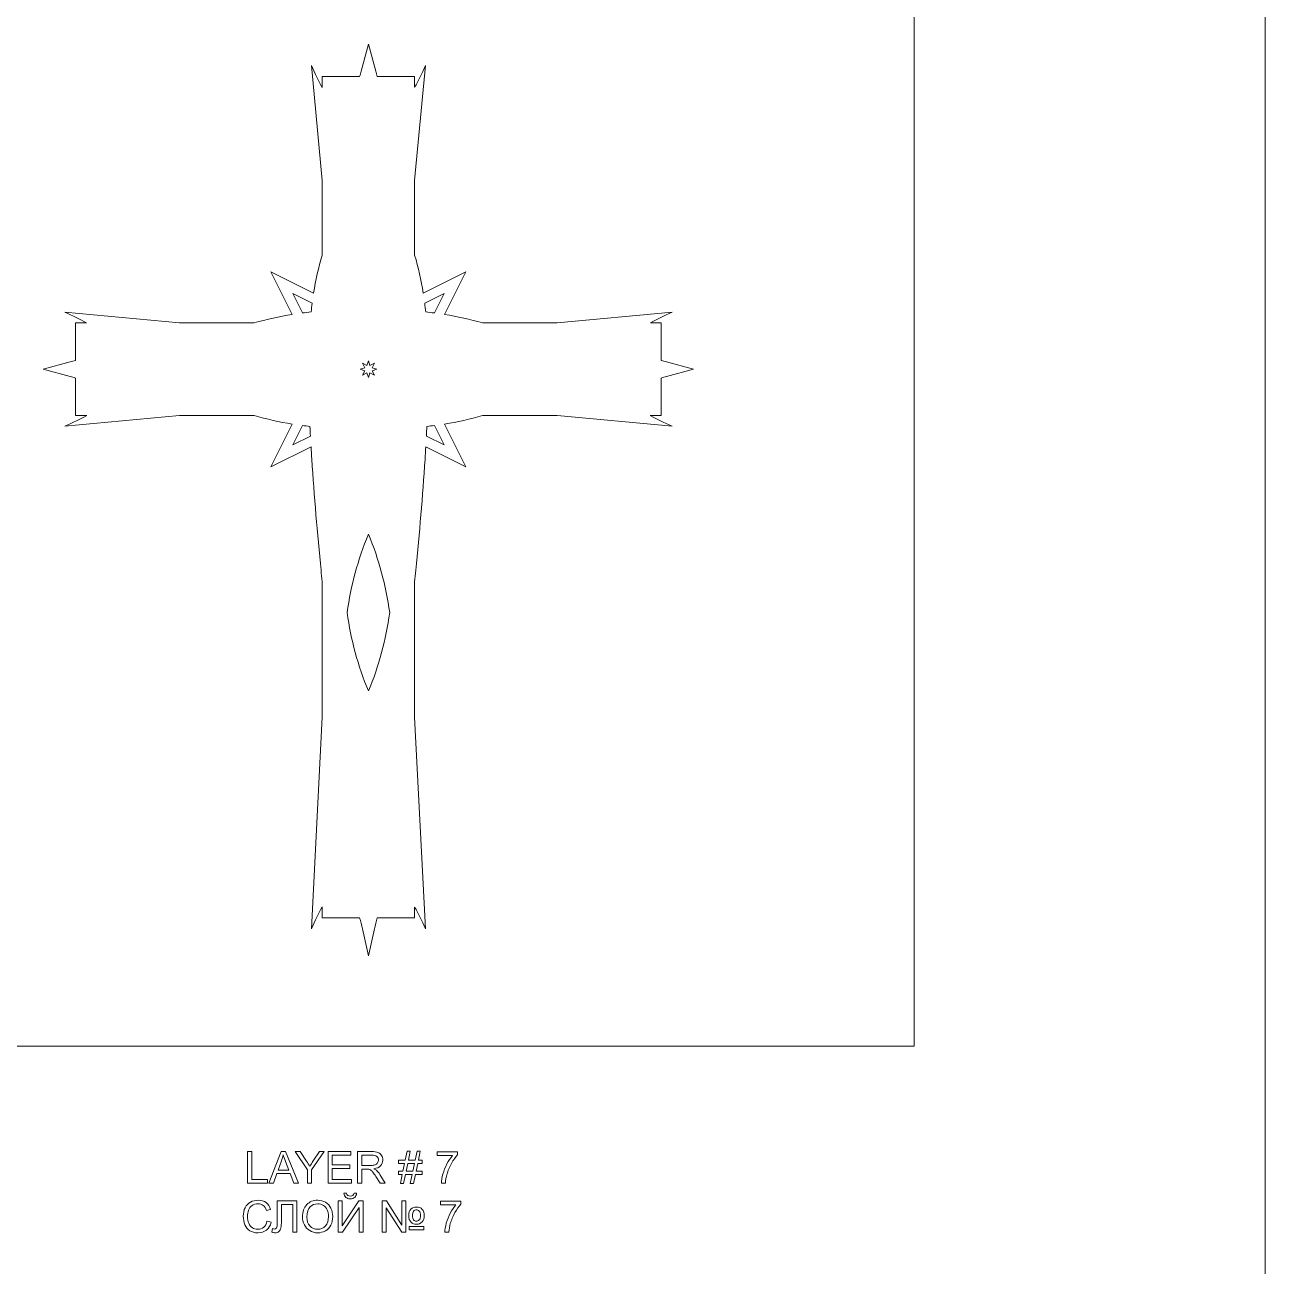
# Model space of a CAD drawing. Header units: millimetres. Extents: x -712 to 738, y -887 to 928.
# Drawn here: x 419.4 to 737.5, y 95.8 to 414.1 of the extents above; entities that cross this region are included whole.
import ezdxf

# ---------------------------------------------------------------- set-up
doc = ezdxf.new("R2010")
doc.units = ezdxf.units.MM
doc.header["$MEASUREMENT"] = 0
doc.layers.add('layer 1', color=7, linetype='Continuous')

msp = doc.modelspace()

# ---------------------------------------------------------------- linework, layer by layer
at = {"layer": 'layer 1', "lineweight": 9}
for points, knots in [([(-681.7377, -887.4186), (-681.7377, -887.4186), (706.7376, -887.4186), (706.7376, -887.4186), (706.7376, -887.4186), (723.657, -887.4186), (737.5, -873.5754), (737.5, -856.6561), (737.5, -856.6561), (737.5, -856.6561), (737.5, 556.8187), (737.5, 556.8187), (737.5, 556.8187), (737.5, 573.7381), (723.657, 587.5812), (706.7376, 587.5812), (706.7376, 587.5812), (706.7376, 587.5812), (-681.7377, 587.5812), (-681.7377, 587.5812), (-681.7377, 587.5812), (-698.657, 587.5812), (-712.5, 573.7381), (-712.5, 556.8187), (-712.5, 556.8187), (-712.5, 556.8187), (-712.5, -856.6561), (-712.5, -856.6561), (-712.5, -856.6561), (-712.5, -873.5754), (-698.657, -887.4186), (-681.7377, -887.4186)], [0, 0, 0, 0, 0.11111111, 0.11111111, 0.11111111, 0.11111111, 0.22222222, 0.22222222, 0.22222222, 0.22222222, 0.33333333, 0.33333333, 0.33333333, 0.33333333, 0.44444444, 0.44444444, 0.44444444, 0.44444444, 0.55555556, 0.55555556, 0.55555556, 0.55555556, 0.66666667, 0.66666667, 0.66666667, 0.66666667, 0.77777778, 0.77777778, 0.77777778, 0.77777778, 1, 1, 1, 1]), ([(367.5, 152.2598), (367.5, 152.2598), (647.5, 152.2598), (647.5, 152.2598), (647.5, 152.2598), (647.5, 152.2598), (647.5, 432.2598), (647.5, 432.2598), (647.5, 432.2598), (647.5, 432.2598), (367.5, 432.2598), (367.5, 432.2598), (367.5, 432.2598), (367.5, 432.2598), (367.5, 152.2598), (367.5, 152.2598)], [0, 0, 0, 0, 0.2, 0.2, 0.2, 0.2, 0.4, 0.4, 0.4, 0.4, 0.6, 0.6, 0.6, 0.6, 1, 1, 1, 1]), ([(432.3878, 337.6196), (432.3878, 337.6196), (432.3878, 328.0326), (432.3878, 328.0326), (432.3878, 328.0326), (431.9452, 327.8819), (431.4967, 327.7477), (431.0436, 327.6273), (431.0436, 327.6273), (431.0436, 327.6273), (431.0436, 327.6272), (431.0436, 327.6272), (431.0436, 327.6272), (431.0436, 327.6272), (424.0884, 325.764), (424.0884, 325.764), (424.0884, 325.764), (424.0884, 325.764), (431.0436, 323.9008), (431.0436, 323.9008), (431.0436, 323.9008), (431.0436, 323.9008), (431.0436, 323.9007), (431.0436, 323.9007), (431.0436, 323.9007), (431.4967, 323.7803), (431.9452, 323.6461), (432.3878, 323.4954), (432.3878, 323.4954), (432.3878, 323.4954), (432.3878, 313.9084), (432.3878, 313.9084), (432.3878, 313.9084), (432.3878, 313.9084), (435.2807, 313.9084), (435.2807, 313.9084), (435.2807, 313.9084), (433.5957, 312.9863), (431.7097, 312.0642), (429.6202, 311.1421), (429.6202, 311.1421), (429.6202, 311.1421), (459.0878, 313.9084), (459.0878, 313.9084), (459.0878, 313.9084), (459.0878, 313.9084), (478.2289, 313.9084), (478.2289, 313.9084), (478.2289, 313.9084), (481.3974, 312.9591), (484.6662, 312.247), (487.9713, 311.7201), (487.9713, 311.7201), (487.9713, 311.7201), (482.4913, 300.7645), (482.4913, 300.7645), (482.4913, 300.7645), (482.4913, 300.7645), (492.7921, 305.9131), (492.7921, 305.9131), (492.7921, 305.9131), (492.8563, 304.8457), (492.923, 303.7796), (492.9912, 302.7154), (492.9912, 302.7154), (493.6008, 293.2067), (494.4056, 283.7019), (495.3476, 274.2207), (495.3476, 274.2207), (495.4436, 273.2539), (495.5412, 272.2873), (495.6403, 271.3208), (495.6403, 271.3208), (495.6403, 271.3208), (495.6403, 236.5917), (495.6403, 236.5917), (495.6403, 236.5917), (495.6403, 236.5917), (492.8729, 182.3113), (492.8729, 182.3113), (492.8729, 182.3113), (493.7954, 184.4), (494.7179, 186.2855), (495.6403, 187.9698), (495.6403, 187.9698), (495.6403, 187.9698), (495.6403, 185.0775), (495.6403, 185.0775), (495.6403, 185.0775), (495.6403, 185.0775), (505.2338, 185.0775), (505.2338, 185.0775), (505.2338, 185.0775), (505.5392, 184.1809), (505.7766, 183.2607), (505.9694, 182.3267), (505.9694, 182.3267), (505.9694, 182.3267), (507.5, 175.3739), (507.5, 175.3739), (507.5, 175.3739), (507.5, 175.3739), (509.0366, 182.3267), (509.0366, 182.3267), (509.0366, 182.3267), (509.2294, 183.2607), (509.4668, 184.1809), (509.7722, 185.0775), (509.7722, 185.0775), (509.7722, 185.0775), (519.36, 185.0775), (519.36, 185.0775), (519.36, 185.0775), (519.36, 185.0775), (519.36, 187.8527), (519.36, 187.8527), (519.36, 187.8527), (520.2824, 186.1942), (521.2047, 184.3468), (522.1272, 182.3113), (522.1272, 182.3113), (522.1272, 182.3113), (519.36, 236.5871), (519.36, 236.5871), (519.36, 236.5871), (519.36, 236.5871), (519.36, 271.2623), (519.36, 271.2623), (519.36, 271.2623), (519.4611, 272.2482), (519.5607, 273.2343), (519.6587, 274.2205), (519.6587, 274.2205), (520.6006, 283.7019), (521.4053, 293.2068), (522.0148, 302.7157), (522.0148, 302.7157), (522.0829, 303.7788), (522.1496, 304.8438), (522.2136, 305.9102), (522.2136, 305.9102), (522.2136, 305.9102), (532.5087, 300.7645), (532.5087, 300.7645), (532.5087, 300.7645), (532.5087, 300.7645), (527.0289, 311.7201), (527.0289, 311.7201), (527.0289, 311.7201), (530.3339, 312.2471), (533.6026, 312.9591), (536.771, 313.9084), (536.771, 313.9084), (536.771, 313.9084), (555.9122, 313.9084), (555.9122, 313.9084), (555.9122, 313.9084), (555.9122, 313.9084), (585.3798, 311.1421), (585.3798, 311.1421), (585.3798, 311.1421), (583.2903, 312.0642), (581.4043, 312.9863), (579.7193, 313.9084), (579.7193, 313.9084), (579.7193, 313.9084), (582.6126, 313.9084), (582.6126, 313.9084), (582.6126, 313.9084), (582.6126, 313.9084), (582.6126, 323.4955), (582.6126, 323.4955), (582.6126, 323.4955), (583.0551, 323.6462), (583.5035, 323.7804), (583.9564, 323.9007), (583.9564, 323.9007), (583.9564, 323.9007), (583.9564, 323.9008), (583.9564, 323.9008), (583.9564, 323.9008), (583.9564, 323.9008), (590.9116, 325.764), (590.9116, 325.764), (590.9116, 325.764), (590.9116, 325.764), (583.9564, 327.6272), (583.9564, 327.6272), (583.9564, 327.6272), (583.9564, 327.6272), (583.9564, 327.6273), (583.9564, 327.6273), (583.9564, 327.6273), (583.5035, 327.7476), (583.0551, 327.8818), (582.6126, 328.0325), (582.6126, 328.0325), (582.6126, 328.0325), (582.6126, 337.6196), (582.6126, 337.6196), (582.6126, 337.6196), (582.6126, 337.6196), (579.8362, 337.6196), (579.8362, 337.6196), (579.8362, 337.6196), (581.4954, 338.5416), (583.3434, 339.4637), (585.3798, 340.3858), (585.3798, 340.3858), (585.3798, 340.3858), (555.9117, 337.6196), (555.9117, 337.6196), (555.9117, 337.6196), (555.9117, 337.6196), (536.7718, 337.6196), (536.7718, 337.6196), (536.7718, 337.6196), (533.6032, 338.5689), (530.3342, 339.281), (527.029, 339.8079), (527.029, 339.8079), (527.029, 339.8079), (532.5087, 350.7635), (532.5087, 350.7635), (532.5087, 350.7635), (532.5087, 350.7635), (521.5519, 345.2872), (521.5519, 345.2872), (521.5519, 345.2872), (521.0243, 348.594), (520.311, 351.8646), (519.36, 355.0344), (519.36, 355.0344), (519.36, 355.0344), (519.36, 374.1598), (519.36, 374.1598), (519.36, 374.1598), (519.36, 374.1598), (522.1272, 403.6158), (522.1272, 403.6158), (522.1272, 403.6158), (521.2047, 401.5802), (520.2824, 399.7331), (519.36, 398.0746), (519.36, 398.0746), (519.36, 398.0746), (519.36, 400.8494), (519.36, 400.8494), (519.36, 400.8494), (519.36, 400.8494), (509.7723, 400.8494), (509.7723, 400.8494), (509.7723, 400.8494), (509.6215, 401.2918), (509.4874, 401.7401), (509.3669, 402.1929), (509.3669, 402.1929), (509.3669, 402.1929), (509.3638, 402.1929), (509.3638, 402.1929), (509.3638, 402.1929), (509.3638, 402.1929), (507.5, 409.1456), (507.5, 409.1456), (507.5, 409.1456), (507.5, 409.1456), (505.6362, 402.1929), (505.6362, 402.1929), (505.6362, 402.1929), (505.6362, 402.1929), (505.6391, 402.1929), (505.6391, 402.1929), (505.6391, 402.1929), (505.5186, 401.7401), (505.3845, 401.2918), (505.2337, 400.8494), (505.2337, 400.8494), (505.2337, 400.8494), (495.6403, 400.8494), (495.6403, 400.8494), (495.6403, 400.8494), (495.6403, 400.8494), (495.6403, 397.9571), (495.6403, 397.9571), (495.6403, 397.9571), (494.7179, 399.6415), (493.7954, 401.527), (492.8729, 403.6158), (492.8729, 403.6158), (492.8729, 403.6158), (495.6403, 374.158), (495.6403, 374.158), (495.6403, 374.158), (495.6403, 374.158), (495.6403, 355.0154), (495.6403, 355.0154), (495.6403, 355.0154), (494.6919, 351.8505), (493.9803, 348.5855), (493.4537, 345.2843), (493.4537, 345.2843), (493.4537, 345.2843), (482.4913, 350.7635), (482.4913, 350.7635), (482.4913, 350.7635), (482.4913, 350.7635), (487.9712, 339.808), (487.9712, 339.808), (487.9712, 339.808), (484.666, 339.2811), (481.3971, 338.5689), (478.2285, 337.6196), (478.2285, 337.6196), (478.2285, 337.6196), (459.0876, 337.6196), (459.0876, 337.6196), (459.0876, 337.6196), (459.0876, 337.6196), (429.6202, 340.3858), (429.6202, 340.3858), (429.6202, 340.3858), (431.6566, 339.4637), (433.5046, 338.5416), (435.1638, 337.6196), (435.1638, 337.6196), (435.1638, 337.6196), (432.3878, 337.6196), (432.3878, 337.6196)], [0, 0, 0, 0, 0.01204819, 0.01204819, 0.01204819, 0.01204819, 0.02409639, 0.02409639, 0.02409639, 0.02409639, 0.03614458, 0.03614458, 0.03614458, 0.03614458, 0.04819277, 0.04819277, 0.04819277, 0.04819277, 0.06024096, 0.06024096, 0.06024096, 0.06024096, 0.07228916, 0.07228916, 0.07228916, 0.07228916, 0.08433735, 0.08433735, 0.08433735, 0.08433735, 0.09638554, 0.09638554, 0.09638554, 0.09638554, 0.10843373, 0.10843373, 0.10843373, 0.10843373, 0.12048193, 0.12048193, 0.12048193, 0.12048193, 0.13253012, 0.13253012, 0.13253012, 0.13253012, 0.14457831, 0.14457831, 0.14457831, 0.14457831, 0.15662651, 0.15662651, 0.15662651, 0.15662651, 0.1686747, 0.1686747, 0.1686747, 0.1686747, 0.18072289, 0.18072289, 0.18072289, 0.18072289, 0.19277108, 0.19277108, 0.19277108, 0.19277108, 0.20481928, 0.20481928, 0.20481928, 0.20481928, 0.21686747, 0.21686747, 0.21686747, 0.21686747, 0.22891566, 0.22891566, 0.22891566, 0.22891566, 0.24096386, 0.24096386, 0.24096386, 0.24096386, 0.25301205, 0.25301205, 0.25301205, 0.25301205, 0.26506024, 0.26506024, 0.26506024, 0.26506024, 0.27710843, 0.27710843, 0.27710843, 0.27710843, 0.28915663, 0.28915663, 0.28915663, 0.28915663, 0.30120482, 0.30120482, 0.30120482, 0.30120482, 0.31325301, 0.31325301, 0.31325301, 0.31325301, 0.3253012, 0.3253012, 0.3253012, 0.3253012, 0.3373494, 0.3373494, 0.3373494, 0.3373494, 0.34939759, 0.34939759, 0.34939759, 0.34939759, 0.36144578, 0.36144578, 0.36144578, 0.36144578, 0.37349398, 0.37349398, 0.37349398, 0.37349398, 0.38554217, 0.38554217, 0.38554217, 0.38554217, 0.39759036, 0.39759036, 0.39759036, 0.39759036, 0.40963855, 0.40963855, 0.40963855, 0.40963855, 0.42168675, 0.42168675, 0.42168675, 0.42168675, 0.43373494, 0.43373494, 0.43373494, 0.43373494, 0.44578313, 0.44578313, 0.44578313, 0.44578313, 0.45783133, 0.45783133, 0.45783133, 0.45783133, 0.46987952, 0.46987952, 0.46987952, 0.46987952, 0.48192771, 0.48192771, 0.48192771, 0.48192771, 0.4939759, 0.4939759, 0.4939759, 0.4939759, 0.5060241, 0.5060241, 0.5060241, 0.5060241, 0.51807229, 0.51807229, 0.51807229, 0.51807229, 0.53012048, 0.53012048, 0.53012048, 0.53012048, 0.54216867, 0.54216867, 0.54216867, 0.54216867, 0.55421687, 0.55421687, 0.55421687, 0.55421687, 0.56626506, 0.56626506, 0.56626506, 0.56626506, 0.57831325, 0.57831325, 0.57831325, 0.57831325, 0.59036145, 0.59036145, 0.59036145, 0.59036145, 0.60240964, 0.60240964, 0.60240964, 0.60240964, 0.61445783, 0.61445783, 0.61445783, 0.61445783, 0.62650602, 0.62650602, 0.62650602, 0.62650602, 0.63855422, 0.63855422, 0.63855422, 0.63855422, 0.65060241, 0.65060241, 0.65060241, 0.65060241, 0.6626506, 0.6626506, 0.6626506, 0.6626506, 0.6746988, 0.6746988, 0.6746988, 0.6746988, 0.68674699, 0.68674699, 0.68674699, 0.68674699, 0.69879518, 0.69879518, 0.69879518, 0.69879518, 0.71084337, 0.71084337, 0.71084337, 0.71084337, 0.72289157, 0.72289157, 0.72289157, 0.72289157, 0.73493976, 0.73493976, 0.73493976, 0.73493976, 0.74698795, 0.74698795, 0.74698795, 0.74698795, 0.75903614, 0.75903614, 0.75903614, 0.75903614, 0.77108434, 0.77108434, 0.77108434, 0.77108434, 0.78313253, 0.78313253, 0.78313253, 0.78313253, 0.79518072, 0.79518072, 0.79518072, 0.79518072, 0.80722892, 0.80722892, 0.80722892, 0.80722892, 0.81927711, 0.81927711, 0.81927711, 0.81927711, 0.8313253, 0.8313253, 0.8313253, 0.8313253, 0.84337349, 0.84337349, 0.84337349, 0.84337349, 0.85542169, 0.85542169, 0.85542169, 0.85542169, 0.86746988, 0.86746988, 0.86746988, 0.86746988, 0.87951807, 0.87951807, 0.87951807, 0.87951807, 0.89156627, 0.89156627, 0.89156627, 0.89156627, 0.90361446, 0.90361446, 0.90361446, 0.90361446, 0.91566265, 0.91566265, 0.91566265, 0.91566265, 0.92771084, 0.92771084, 0.92771084, 0.92771084, 0.93975904, 0.93975904, 0.93975904, 0.93975904, 0.95180723, 0.95180723, 0.95180723, 0.95180723, 0.96385542, 0.96385542, 0.96385542, 0.96385542, 0.97590361, 0.97590361, 0.97590361, 0.97590361, 1, 1, 1, 1]), ([(493.0764, 342.6778), (493.0764, 342.6778), (488.0836, 345.1734), (488.0836, 345.1734), (488.0836, 345.1734), (488.0836, 345.1734), (490.5786, 340.1852), (490.5786, 340.1852), (490.5786, 340.1852), (491.3219, 340.2823), (492.0662, 340.371), (492.8107, 340.4514), (492.8107, 340.4514), (492.891, 341.194), (492.9796, 341.9363), (493.0764, 342.6778)], [0, 0, 0, 0, 0.2, 0.2, 0.2, 0.2, 0.4, 0.4, 0.4, 0.4, 0.6, 0.6, 0.6, 0.6, 1, 1, 1, 1]), ([(524.4216, 340.1852), (524.4216, 340.1852), (526.9166, 345.1735), (526.9166, 345.1735), (526.9166, 345.1735), (526.9166, 345.1735), (521.9292, 342.6807), (521.9292, 342.6807), (521.9292, 342.6807), (522.0262, 341.9381), (522.115, 341.1945), (522.1954, 340.4507), (522.1954, 340.4507), (522.9379, 340.3704), (523.6802, 340.282), (524.4216, 340.1852)], [0, 0, 0, 0, 0.2, 0.2, 0.2, 0.2, 0.4, 0.4, 0.4, 0.4, 0.6, 0.6, 0.6, 0.6, 1, 1, 1, 1]), ([(505.3483, 325.764), (505.3483, 325.764), (506.5406, 325.3668), (506.5406, 325.3668), (506.5406, 325.3668), (506.5406, 325.3668), (505.9785, 324.243), (505.9785, 324.243), (505.9785, 324.243), (505.9785, 324.243), (507.1026, 324.8049), (507.1026, 324.8049), (507.1026, 324.8049), (507.1026, 324.8049), (507.4999, 323.6132), (507.4999, 323.6132), (507.4999, 323.6132), (507.4999, 323.6132), (507.8972, 324.805), (507.8972, 324.805), (507.8972, 324.805), (507.8972, 324.805), (509.0214, 324.2431), (509.0214, 324.2431), (509.0214, 324.2431), (509.0214, 324.2431), (508.4594, 325.3667), (508.4594, 325.3667), (508.4594, 325.3667), (508.4594, 325.3667), (509.6517, 325.764), (509.6517, 325.764), (509.6517, 325.764), (509.6517, 325.764), (508.4595, 326.1612), (508.4595, 326.1612), (508.4595, 326.1612), (508.4595, 326.1612), (509.0218, 327.2853), (509.0218, 327.2853), (509.0218, 327.2853), (509.0218, 327.2853), (507.8972, 326.7232), (507.8972, 326.7232), (507.8972, 326.7232), (507.8972, 326.7232), (507.4998, 327.9153), (507.4998, 327.9153), (507.4998, 327.9153), (507.4998, 327.9153), (507.1023, 326.7231), (507.1023, 326.7231), (507.1023, 326.7231), (507.1023, 326.7231), (505.9787, 327.2847), (505.9787, 327.2847), (505.9787, 327.2847), (505.9787, 327.2847), (506.5406, 326.1613), (506.5406, 326.1613), (506.5406, 326.1613), (506.5406, 326.1613), (505.3483, 325.764), (505.3483, 325.764)], [0, 0, 0, 0, 0.05882353, 0.05882353, 0.05882353, 0.05882353, 0.11764706, 0.11764706, 0.11764706, 0.11764706, 0.17647059, 0.17647059, 0.17647059, 0.17647059, 0.23529412, 0.23529412, 0.23529412, 0.23529412, 0.29411765, 0.29411765, 0.29411765, 0.29411765, 0.35294118, 0.35294118, 0.35294118, 0.35294118, 0.41176471, 0.41176471, 0.41176471, 0.41176471, 0.47058824, 0.47058824, 0.47058824, 0.47058824, 0.52941176, 0.52941176, 0.52941176, 0.52941176, 0.58823529, 0.58823529, 0.58823529, 0.58823529, 0.64705882, 0.64705882, 0.64705882, 0.64705882, 0.70588235, 0.70588235, 0.70588235, 0.70588235, 0.76470588, 0.76470588, 0.76470588, 0.76470588, 0.82352941, 0.82352941, 0.82352941, 0.82352941, 0.88235294, 0.88235294, 0.88235294, 0.88235294, 1, 1, 1, 1]), ([(490.5785, 311.3425), (490.5785, 311.3425), (488.0836, 306.3547), (488.0836, 306.3547), (488.0836, 306.3547), (488.0836, 306.3547), (492.6349, 308.6294), (492.6349, 308.6294), (492.6349, 308.6294), (492.589, 309.4557), (492.5451, 310.2828), (492.5035, 311.1101), (492.5035, 311.1101), (491.8614, 311.1814), (491.2197, 311.2587), (490.5785, 311.3425)], [0, 0, 0, 0, 0.2, 0.2, 0.2, 0.2, 0.4, 0.4, 0.4, 0.4, 0.6, 0.6, 0.6, 0.6, 1, 1, 1, 1]), ([(522.3708, 308.6266), (522.3708, 308.6266), (526.9165, 306.3546), (526.9165, 306.3546), (526.9165, 306.3546), (526.9165, 306.3546), (524.4216, 311.3426), (524.4216, 311.3426), (524.4216, 311.3426), (523.7824, 311.2591), (523.1426, 311.1819), (522.5025, 311.1108), (522.5025, 311.1108), (522.4608, 310.2823), (522.4168, 309.4542), (522.3708, 308.6266)], [0, 0, 0, 0, 0.2, 0.2, 0.2, 0.2, 0.4, 0.4, 0.4, 0.4, 0.6, 0.6, 0.6, 0.6, 1, 1, 1, 1]), ([(507.4999, 283.4402), (504.771, 277.031), (503.0213, 270.2559), (502.028, 263.3647), (502.028, 263.3647), (503.0213, 256.4735), (504.771, 249.6984), (507.4999, 243.2892), (507.4999, 243.2892), (510.2288, 249.6984), (511.9785, 256.4735), (512.9718, 263.3647), (512.9718, 263.3647), (511.9785, 270.2559), (510.2288, 277.031), (507.4999, 283.4402)], [0, 0, 0, 0, 0.2, 0.2, 0.2, 0.2, 0.4, 0.4, 0.4, 0.4, 0.6, 0.6, 0.6, 0.6, 1, 1, 1, 1])]:
    msp.add_open_spline(points, degree=3, knots=knots, dxfattribs=at)
at = {"layer": 'layer 1', "color": 250, "lineweight": 9}
for points, knots in [([(476.5274, 117.1163), (476.5274, 117.1163), (476.5274, 125.1992), (476.5274, 125.1992), (476.5274, 125.1992), (476.5274, 125.1992), (477.6028, 125.1992), (477.6028, 125.1992), (477.6028, 125.1992), (477.6028, 125.1992), (477.6028, 118.0646), (477.6028, 118.0646), (477.6028, 118.0646), (477.6028, 118.0646), (481.5874, 118.0646), (481.5874, 118.0646), (481.5874, 118.0646), (481.5874, 118.0646), (481.5874, 117.1163), (481.5874, 117.1163), (481.5874, 117.1163), (481.5874, 117.1163), (476.5274, 117.1163), (476.5274, 117.1163)], [0, 0, 0, 0, 0.14285714, 0.14285714, 0.14285714, 0.14285714, 0.28571429, 0.28571429, 0.28571429, 0.28571429, 0.42857143, 0.42857143, 0.42857143, 0.42857143, 0.57142857, 0.57142857, 0.57142857, 0.57142857, 0.71428571, 0.71428571, 0.71428571, 0.71428571, 1, 1, 1, 1]), ([(481.9799, 117.1163), (481.9799, 117.1163), (485.0891, 125.1992), (485.0891, 125.1992), (485.0891, 125.1992), (485.0891, 125.1992), (486.2683, 125.1992), (486.2683, 125.1992), (486.2683, 125.1992), (486.2683, 125.1992), (489.568, 117.1163), (489.568, 117.1163), (489.568, 117.1163), (489.568, 117.1163), (488.3474, 117.1163), (488.3474, 117.1163), (488.3474, 117.1163), (488.3474, 117.1163), (487.4097, 119.566), (487.4097, 119.566), (487.4097, 119.566), (487.4097, 119.566), (483.9967, 119.566), (483.9967, 119.566), (483.9967, 119.566), (483.9967, 119.566), (483.1175, 117.1163), (483.1175, 117.1163), (483.1175, 117.1163), (483.1175, 117.1163), (481.9799, 117.1163), (481.9799, 117.1163)], [0, 0, 0, 0, 0.11111111, 0.11111111, 0.11111111, 0.11111111, 0.22222222, 0.22222222, 0.22222222, 0.22222222, 0.33333333, 0.33333333, 0.33333333, 0.33333333, 0.44444444, 0.44444444, 0.44444444, 0.44444444, 0.55555556, 0.55555556, 0.55555556, 0.55555556, 0.66666667, 0.66666667, 0.66666667, 0.66666667, 0.77777778, 0.77777778, 0.77777778, 0.77777778, 1, 1, 1, 1]), ([(484.3118, 120.4352), (484.3118, 120.4352), (487.0739, 120.4352), (487.0739, 120.4352), (487.0739, 120.4352), (487.0739, 120.4352), (486.2286, 122.6761), (486.2286, 122.6761), (486.2286, 122.6761), (485.9739, 123.3572), (485.7815, 123.9197), (485.6476, 124.3638), (485.6476, 124.3638), (485.5362, 123.837), (485.3871, 123.3196), (485.2004, 122.8078), (485.2004, 122.8078), (485.2004, 122.8078), (484.3118, 120.4352), (484.3118, 120.4352)], [0, 0, 0, 0, 0.16666667, 0.16666667, 0.16666667, 0.16666667, 0.33333333, 0.33333333, 0.33333333, 0.33333333, 0.5, 0.5, 0.5, 0.5, 0.66666667, 0.66666667, 0.66666667, 0.66666667, 1, 1, 1, 1]), ([(491.864, 117.1163), (491.864, 117.1163), (491.864, 120.5406), (491.864, 120.5406), (491.864, 120.5406), (491.864, 120.5406), (488.7397, 125.1992), (488.7397, 125.1992), (488.7397, 125.1992), (488.7397, 125.1992), (490.0302, 125.1992), (490.0302, 125.1992), (490.0302, 125.1992), (490.0302, 125.1992), (491.632, 122.7532), (491.632, 122.7532), (491.632, 122.7532), (491.9301, 122.2998), (492.2075, 121.8463), (492.4602, 121.3929), (492.4602, 121.3929), (492.7073, 121.8162), (493.0073, 122.2904), (493.3564, 122.8172), (493.3564, 122.8172), (493.3564, 122.8172), (494.9261, 125.1992), (494.9261, 125.1992), (494.9261, 125.1992), (494.9261, 125.1992), (496.1769, 125.1992), (496.1769, 125.1992), (496.1769, 125.1992), (496.1769, 125.1992), (492.9395, 120.5406), (492.9395, 120.5406), (492.9395, 120.5406), (492.9395, 120.5406), (492.9395, 117.1163), (492.9395, 117.1163), (492.9395, 117.1163), (492.9395, 117.1163), (491.864, 117.1163), (491.864, 117.1163)], [0, 0, 0, 0, 0.08333333, 0.08333333, 0.08333333, 0.08333333, 0.16666667, 0.16666667, 0.16666667, 0.16666667, 0.25, 0.25, 0.25, 0.25, 0.33333333, 0.33333333, 0.33333333, 0.33333333, 0.41666667, 0.41666667, 0.41666667, 0.41666667, 0.5, 0.5, 0.5, 0.5, 0.58333333, 0.58333333, 0.58333333, 0.58333333, 0.66666667, 0.66666667, 0.66666667, 0.66666667, 0.75, 0.75, 0.75, 0.75, 0.83333333, 0.83333333, 0.83333333, 0.83333333, 1, 1, 1, 1]), ([(497.1523, 117.1163), (497.1523, 117.1163), (497.1523, 125.1992), (497.1523, 125.1992), (497.1523, 125.1992), (497.1523, 125.1992), (503.0048, 125.1992), (503.0048, 125.1992), (503.0048, 125.1992), (503.0048, 125.1992), (503.0048, 124.2509), (503.0048, 124.2509), (503.0048, 124.2509), (503.0048, 124.2509), (498.2278, 124.2509), (498.2278, 124.2509), (498.2278, 124.2509), (498.2278, 124.2509), (498.2278, 121.7673), (498.2278, 121.7673), (498.2278, 121.7673), (498.2278, 121.7673), (502.6991, 121.7673), (502.6991, 121.7673), (502.6991, 121.7673), (502.6991, 121.7673), (502.6991, 120.8191), (502.6991, 120.8191), (502.6991, 120.8191), (502.6991, 120.8191), (498.2278, 120.8191), (498.2278, 120.8191), (498.2278, 120.8191), (498.2278, 120.8191), (498.2278, 118.0646), (498.2278, 118.0646), (498.2278, 118.0646), (498.2278, 118.0646), (503.1972, 118.0646), (503.1972, 118.0646), (503.1972, 118.0646), (503.1972, 118.0646), (503.1972, 117.1163), (503.1972, 117.1163), (503.1972, 117.1163), (503.1972, 117.1163), (497.1523, 117.1163), (497.1523, 117.1163)], [0, 0, 0, 0, 0.07692308, 0.07692308, 0.07692308, 0.07692308, 0.15384615, 0.15384615, 0.15384615, 0.15384615, 0.23076923, 0.23076923, 0.23076923, 0.23076923, 0.30769231, 0.30769231, 0.30769231, 0.30769231, 0.38461538, 0.38461538, 0.38461538, 0.38461538, 0.46153846, 0.46153846, 0.46153846, 0.46153846, 0.53846154, 0.53846154, 0.53846154, 0.53846154, 0.61538462, 0.61538462, 0.61538462, 0.61538462, 0.69230769, 0.69230769, 0.69230769, 0.69230769, 0.76923077, 0.76923077, 0.76923077, 0.76923077, 0.84615385, 0.84615385, 0.84615385, 0.84615385, 1, 1, 1, 1]), ([(504.7027, 117.1163), (504.7027, 117.1163), (504.7027, 125.1992), (504.7027, 125.1992), (504.7027, 125.1992), (504.7027, 125.1992), (508.295, 125.1992), (508.295, 125.1992), (508.295, 125.1992), (509.0176, 125.1992), (509.5666, 125.1258), (509.942, 124.9809), (509.942, 124.9809), (510.3174, 124.836), (510.6175, 124.5801), (510.842, 124.2133), (510.842, 124.2133), (511.0665, 123.8464), (511.1778, 123.44), (511.1778, 122.9959), (511.1778, 122.9959), (511.1778, 122.4221), (510.991, 121.9385), (510.6194, 121.5453), (510.6194, 121.5453), (510.2477, 121.1521), (509.6741, 120.9037), (508.8969, 120.7965), (508.8969, 120.7965), (509.1817, 120.661), (509.3968, 120.5255), (509.5439, 120.3938), (509.5439, 120.3938), (509.8571, 120.1079), (510.1533, 119.7485), (510.4307, 119.3176), (510.4307, 119.3176), (510.4307, 119.3176), (511.8324, 117.1163), (511.8324, 117.1163), (511.8324, 117.1163), (511.8324, 117.1163), (510.4929, 117.1163), (510.4929, 117.1163), (510.4929, 117.1163), (510.4929, 117.1163), (509.4213, 118.7983), (509.4213, 118.7983), (509.4213, 118.7983), (509.11, 119.2857), (508.8515, 119.6563), (508.6497, 119.9141), (508.6497, 119.9141), (508.4459, 120.1718), (508.2648, 120.3506), (508.1044, 120.4541), (508.1044, 120.4541), (507.9459, 120.5557), (507.7818, 120.6271), (507.6157, 120.6685), (507.6157, 120.6685), (507.495, 120.693), (507.297, 120.7062), (507.0196, 120.7062), (507.0196, 120.7062), (507.0196, 120.7062), (505.7782, 120.7062), (505.7782, 120.7062), (505.7782, 120.7062), (505.7782, 120.7062), (505.7782, 117.1163), (505.7782, 117.1163), (505.7782, 117.1163), (505.7782, 117.1163), (504.7027, 117.1163), (504.7027, 117.1163)], [0, 0, 0, 0, 0.05, 0.05, 0.05, 0.05, 0.1, 0.1, 0.1, 0.1, 0.15, 0.15, 0.15, 0.15, 0.2, 0.2, 0.2, 0.2, 0.25, 0.25, 0.25, 0.25, 0.3, 0.3, 0.3, 0.3, 0.35, 0.35, 0.35, 0.35, 0.4, 0.4, 0.4, 0.4, 0.45, 0.45, 0.45, 0.45, 0.5, 0.5, 0.5, 0.5, 0.55, 0.55, 0.55, 0.55, 0.6, 0.6, 0.6, 0.6, 0.65, 0.65, 0.65, 0.65, 0.7, 0.7, 0.7, 0.7, 0.75, 0.75, 0.75, 0.75, 0.8, 0.8, 0.8, 0.8, 0.85, 0.85, 0.85, 0.85, 0.9, 0.9, 0.9, 0.9, 1, 1, 1, 1]), ([(505.7782, 121.6319), (505.7782, 121.6319), (508.0799, 121.6319), (508.0799, 121.6319), (508.0799, 121.6319), (508.5705, 121.6319), (508.9515, 121.6827), (509.227, 121.7843), (509.227, 121.7843), (509.5024, 121.884), (509.7119, 122.0458), (509.8534, 122.2697), (509.8534, 122.2697), (509.9968, 122.4917), (510.0685, 122.7325), (510.0685, 122.9941), (510.0685, 122.9941), (510.0685, 123.376), (509.9307, 123.6921), (509.6533, 123.9386), (509.6533, 123.9386), (509.3761, 124.185), (508.9384, 124.3073), (508.3402, 124.3073), (508.3402, 124.3073), (508.3402, 124.3073), (505.7782, 124.3073), (505.7782, 124.3073), (505.7782, 124.3073), (505.7782, 124.3073), (505.7782, 121.6319), (505.7782, 121.6319)], [0, 0, 0, 0, 0.11111111, 0.11111111, 0.11111111, 0.11111111, 0.22222222, 0.22222222, 0.22222222, 0.22222222, 0.33333333, 0.33333333, 0.33333333, 0.33333333, 0.44444444, 0.44444444, 0.44444444, 0.44444444, 0.55555556, 0.55555556, 0.55555556, 0.55555556, 0.66666667, 0.66666667, 0.66666667, 0.66666667, 0.77777778, 0.77777778, 0.77777778, 0.77777778, 1, 1, 1, 1]), ([(515.6944, 116.9808), (515.6944, 116.9808), (516.1755, 119.3289), (516.1755, 119.3289), (516.1755, 119.3289), (516.1755, 119.3289), (515.2417, 119.3289), (515.2417, 119.3289), (515.2417, 119.3289), (515.2417, 119.3289), (515.2417, 120.153), (515.2417, 120.153), (515.2417, 120.153), (515.2417, 120.153), (516.3435, 120.153), (516.3435, 120.153), (516.3435, 120.153), (516.3435, 120.153), (516.7529, 122.1511), (516.7529, 122.1511), (516.7529, 122.1511), (516.7529, 122.1511), (515.2417, 122.1511), (515.2417, 122.1511), (515.2417, 122.1511), (515.2417, 122.1511), (515.2417, 122.9752), (515.2417, 122.9752), (515.2417, 122.9752), (515.2417, 122.9752), (516.9208, 122.9752), (516.9208, 122.9752), (516.9208, 122.9752), (516.9208, 122.9752), (517.4038, 125.3346), (517.4038, 125.3346), (517.4038, 125.3346), (517.4038, 125.3346), (518.2339, 125.3346), (518.2339, 125.3346), (518.2339, 125.3346), (518.2339, 125.3346), (517.7509, 122.9752), (517.7509, 122.9752), (517.7509, 122.9752), (517.7509, 122.9752), (519.4772, 122.9752), (519.4772, 122.9752), (519.4772, 122.9752), (519.4772, 122.9752), (519.9602, 125.3346), (519.9602, 125.3346), (519.9602, 125.3346), (519.9602, 125.3346), (520.7884, 125.3346), (520.7884, 125.3346), (520.7884, 125.3346), (520.7884, 125.3346), (520.3055, 122.9752), (520.3055, 122.9752), (520.3055, 122.9752), (520.3055, 122.9752), (521.2639, 122.9752), (521.2639, 122.9752), (521.2639, 122.9752), (521.2639, 122.9752), (521.2639, 122.1511), (521.2639, 122.1511), (521.2639, 122.1511), (521.2639, 122.1511), (520.1375, 122.1511), (520.1375, 122.1511), (520.1375, 122.1511), (520.1375, 122.1511), (519.7282, 120.153), (519.7282, 120.153), (519.7282, 120.153), (519.7282, 120.153), (521.2639, 120.153), (521.2639, 120.153), (521.2639, 120.153), (521.2639, 120.153), (521.2639, 119.3289), (521.2639, 119.3289), (521.2639, 119.3289), (521.2639, 119.3289), (519.5602, 119.3289), (519.5602, 119.3289), (519.5602, 119.3289), (519.5602, 119.3289), (519.0791, 116.9808), (519.0791, 116.9808), (519.0791, 116.9808), (519.0791, 116.9808), (518.249, 116.9808), (518.249, 116.9808), (518.249, 116.9808), (518.249, 116.9808), (518.7301, 119.3289), (518.7301, 119.3289), (518.7301, 119.3289), (518.7301, 119.3289), (517.0038, 119.3289), (517.0038, 119.3289), (517.0038, 119.3289), (517.0038, 119.3289), (516.5227, 116.9808), (516.5227, 116.9808), (516.5227, 116.9808), (516.5227, 116.9808), (515.6944, 116.9808), (515.6944, 116.9808)], [0, 0, 0, 0, 0.03448276, 0.03448276, 0.03448276, 0.03448276, 0.06896552, 0.06896552, 0.06896552, 0.06896552, 0.10344828, 0.10344828, 0.10344828, 0.10344828, 0.13793103, 0.13793103, 0.13793103, 0.13793103, 0.17241379, 0.17241379, 0.17241379, 0.17241379, 0.20689655, 0.20689655, 0.20689655, 0.20689655, 0.24137931, 0.24137931, 0.24137931, 0.24137931, 0.27586207, 0.27586207, 0.27586207, 0.27586207, 0.31034483, 0.31034483, 0.31034483, 0.31034483, 0.34482759, 0.34482759, 0.34482759, 0.34482759, 0.37931034, 0.37931034, 0.37931034, 0.37931034, 0.4137931, 0.4137931, 0.4137931, 0.4137931, 0.44827586, 0.44827586, 0.44827586, 0.44827586, 0.48275862, 0.48275862, 0.48275862, 0.48275862, 0.51724138, 0.51724138, 0.51724138, 0.51724138, 0.55172414, 0.55172414, 0.55172414, 0.55172414, 0.5862069, 0.5862069, 0.5862069, 0.5862069, 0.62068966, 0.62068966, 0.62068966, 0.62068966, 0.65517241, 0.65517241, 0.65517241, 0.65517241, 0.68965517, 0.68965517, 0.68965517, 0.68965517, 0.72413793, 0.72413793, 0.72413793, 0.72413793, 0.75862069, 0.75862069, 0.75862069, 0.75862069, 0.79310345, 0.79310345, 0.79310345, 0.79310345, 0.82758621, 0.82758621, 0.82758621, 0.82758621, 0.86206897, 0.86206897, 0.86206897, 0.86206897, 0.89655172, 0.89655172, 0.89655172, 0.89655172, 0.93103448, 0.93103448, 0.93103448, 0.93103448, 1, 1, 1, 1]), ([(525.1013, 124.1493), (525.1013, 124.1493), (525.1013, 125.0976), (525.1013, 125.0976), (525.1013, 125.0976), (525.1013, 125.0976), (530.3424, 125.0976), (530.3424, 125.0976), (530.3424, 125.0976), (530.3424, 125.0976), (530.3424, 124.3299), (530.3424, 124.3299), (530.3424, 124.3299), (529.8274, 123.7824), (529.3142, 123.0543), (528.8086, 122.1455), (528.8086, 122.1455), (528.3011, 121.2367), (527.9105, 120.3017), (527.6332, 119.3402), (527.6332, 119.3402), (527.4351, 118.6648), (527.3068, 117.9216), (527.2521, 117.1163), (527.2521, 117.1163), (527.2521, 117.1163), (526.2333, 117.1163), (526.2333, 117.1163), (526.2333, 117.1163), (526.2447, 117.7522), (526.3691, 118.5218), (526.6088, 119.423), (526.6088, 119.423), (526.8483, 120.3261), (527.1898, 121.1954), (527.637, 122.0326), (527.637, 122.0326), (528.0841, 122.8699), (528.5595, 123.5754), (529.0633, 124.1493), (529.0633, 124.1493), (529.0633, 124.1493), (525.1013, 124.1493), (525.1013, 124.1493)], [0, 0, 0, 0, 0.08333333, 0.08333333, 0.08333333, 0.08333333, 0.16666667, 0.16666667, 0.16666667, 0.16666667, 0.25, 0.25, 0.25, 0.25, 0.33333333, 0.33333333, 0.33333333, 0.33333333, 0.41666667, 0.41666667, 0.41666667, 0.41666667, 0.5, 0.5, 0.5, 0.5, 0.58333333, 0.58333333, 0.58333333, 0.58333333, 0.66666667, 0.66666667, 0.66666667, 0.66666667, 0.75, 0.75, 0.75, 0.75, 0.83333333, 0.83333333, 0.83333333, 0.83333333, 1, 1, 1, 1]), ([(517.1717, 120.153), (517.1717, 120.153), (518.898, 120.153), (518.898, 120.153), (518.898, 120.153), (518.898, 120.153), (519.3074, 122.1511), (519.3074, 122.1511), (519.3074, 122.1511), (519.3074, 122.1511), (517.5811, 122.1511), (517.5811, 122.1511), (517.5811, 122.1511), (517.5811, 122.1511), (517.1717, 120.153), (517.1717, 120.153)], [0, 0, 0, 0, 0.2, 0.2, 0.2, 0.2, 0.4, 0.4, 0.4, 0.4, 0.6, 0.6, 0.6, 0.6, 1, 1, 1, 1]), ([(481.477, 107.3401), (481.477, 107.3401), (482.5524, 107.0692), (482.5524, 107.0692), (482.5524, 107.0692), (482.3278, 106.1905), (481.9241, 105.5226), (481.3411, 105.0616), (481.3411, 105.0616), (480.7581, 104.6007), (480.045, 104.3692), (479.2017, 104.3692), (479.2017, 104.3692), (478.3301, 104.3692), (477.6206, 104.5461), (477.0735, 104.9017), (477.0735, 104.9017), (476.5264, 105.2554), (476.1113, 105.7691), (475.8264, 106.4407), (475.8264, 106.4407), (475.5415, 107.1143), (475.3981, 107.8349), (475.3981, 108.6063), (475.3981, 108.6063), (475.3981, 109.4474), (475.5586, 110.1811), (475.8812, 110.8077), (475.8812, 110.8077), (476.2037, 111.4342), (476.6622, 111.9102), (477.2565, 112.2357), (477.2565, 112.2357), (477.8509, 112.5612), (478.5055, 112.723), (479.2186, 112.723), (479.2186, 112.723), (480.0299, 112.723), (480.711, 112.5179), (481.2619, 112.1059), (481.2619, 112.1059), (481.8147, 111.6938), (482.1996, 111.1162), (482.4166, 110.3712), (482.4166, 110.3712), (482.4166, 110.3712), (481.3638, 110.1228), (481.3638, 110.1228), (481.3638, 110.1228), (481.177, 110.7098), (480.9034, 111.1388), (480.5469, 111.406), (480.5469, 111.406), (480.1903, 111.675), (479.7412, 111.8086), (479.1998, 111.8086), (479.1998, 111.8086), (478.5791, 111.8086), (478.0583, 111.66), (477.6414, 111.3627), (477.6414, 111.3627), (477.2244, 111.0654), (476.9301, 110.6647), (476.7623, 110.1642), (476.7623, 110.1642), (476.5924, 109.6618), (476.5076, 109.1444), (476.5076, 108.612), (476.5076, 108.612), (476.5076, 107.9252), (476.6075, 107.325), (476.8075, 106.8133), (476.8075, 106.8133), (477.0075, 106.2996), (477.3188, 105.9177), (477.7414, 105.6637), (477.7414, 105.6637), (478.164, 105.4097), (478.6206, 105.2836), (479.113, 105.2836), (479.113, 105.2836), (479.713, 105.2836), (480.2186, 105.4567), (480.6337, 105.801), (480.6337, 105.801), (481.0487, 106.1472), (481.3298, 106.659), (481.477, 107.3401)], [0, 0, 0, 0, 0.04347826, 0.04347826, 0.04347826, 0.04347826, 0.08695652, 0.08695652, 0.08695652, 0.08695652, 0.13043478, 0.13043478, 0.13043478, 0.13043478, 0.17391304, 0.17391304, 0.17391304, 0.17391304, 0.2173913, 0.2173913, 0.2173913, 0.2173913, 0.26086957, 0.26086957, 0.26086957, 0.26086957, 0.30434783, 0.30434783, 0.30434783, 0.30434783, 0.34782609, 0.34782609, 0.34782609, 0.34782609, 0.39130435, 0.39130435, 0.39130435, 0.39130435, 0.43478261, 0.43478261, 0.43478261, 0.43478261, 0.47826087, 0.47826087, 0.47826087, 0.47826087, 0.52173913, 0.52173913, 0.52173913, 0.52173913, 0.56521739, 0.56521739, 0.56521739, 0.56521739, 0.60869565, 0.60869565, 0.60869565, 0.60869565, 0.65217391, 0.65217391, 0.65217391, 0.65217391, 0.69565217, 0.69565217, 0.69565217, 0.69565217, 0.73913043, 0.73913043, 0.73913043, 0.73913043, 0.7826087, 0.7826087, 0.7826087, 0.7826087, 0.82608696, 0.82608696, 0.82608696, 0.82608696, 0.86956522, 0.86956522, 0.86956522, 0.86956522, 0.91304348, 0.91304348, 0.91304348, 0.91304348, 1, 1, 1, 1]), ([(484.1033, 112.5876), (484.1033, 112.5876), (489.1633, 112.5876), (489.1633, 112.5876), (489.1633, 112.5876), (489.1633, 112.5876), (489.1633, 104.5047), (489.1633, 104.5047), (489.1633, 104.5047), (489.1633, 104.5047), (488.0879, 104.5047), (488.0879, 104.5047), (488.0879, 104.5047), (488.0879, 104.5047), (488.0879, 111.6393), (488.0879, 111.6393), (488.0879, 111.6393), (488.0879, 111.6393), (485.1787, 111.6393), (485.1787, 111.6393), (485.1787, 111.6393), (485.1787, 111.6393), (485.1787, 107.4756), (485.1787, 107.4756), (485.1787, 107.4756), (485.1787, 106.6289), (485.1391, 106.0099), (485.0598, 105.6167), (485.0598, 105.6167), (484.9805, 105.2215), (484.8127, 104.9167), (484.558, 104.6966), (484.558, 104.6966), (484.3033, 104.4784), (483.9788, 104.3692), (483.5882, 104.3692), (483.5882, 104.3692), (483.3505, 104.3692), (483.0656, 104.4182), (482.7336, 104.516), (482.7336, 104.516), (482.7336, 104.516), (482.926, 105.4643), (482.926, 105.4643), (482.926, 105.4643), (483.1015, 105.3739), (483.2524, 105.3288), (483.3769, 105.3288), (483.3769, 105.3288), (483.6184, 105.3288), (483.8014, 105.4191), (483.9221, 105.6016), (483.9221, 105.6016), (484.0429, 105.7841), (484.1033, 106.2131), (484.1033, 106.8904), (484.1033, 106.8904), (484.1033, 106.8904), (484.1033, 112.5876), (484.1033, 112.5876)], [0, 0, 0, 0, 0.0625, 0.0625, 0.0625, 0.0625, 0.125, 0.125, 0.125, 0.125, 0.1875, 0.1875, 0.1875, 0.1875, 0.25, 0.25, 0.25, 0.25, 0.3125, 0.3125, 0.3125, 0.3125, 0.375, 0.375, 0.375, 0.375, 0.4375, 0.4375, 0.4375, 0.4375, 0.5, 0.5, 0.5, 0.5, 0.5625, 0.5625, 0.5625, 0.5625, 0.625, 0.625, 0.625, 0.625, 0.6875, 0.6875, 0.6875, 0.6875, 0.75, 0.75, 0.75, 0.75, 0.8125, 0.8125, 0.8125, 0.8125, 0.875, 0.875, 0.875, 0.875, 1, 1, 1, 1]), ([(490.6048, 108.4389), (490.6048, 109.7785), (490.967, 110.8284), (491.6895, 111.5866), (491.6895, 111.5866), (492.4121, 112.3448), (493.3442, 112.723), (494.4875, 112.723), (494.4875, 112.723), (495.2365, 112.723), (495.91, 112.5443), (496.5119, 112.1887), (496.5119, 112.1887), (497.1118, 111.8331), (497.5703, 111.3364), (497.8853, 110.6985), (497.8853, 110.6985), (498.2004, 110.0626), (498.3589, 109.3401), (498.3589, 108.533), (498.3589, 108.533), (498.3589, 107.7145), (498.1929, 106.9807), (497.8609, 106.3354), (497.8609, 106.3354), (497.5288, 105.6882), (497.059, 105.199), (496.4515, 104.8678), (496.4515, 104.8678), (495.8421, 104.5348), (495.1855, 104.3692), (494.4818, 104.3692), (494.4818, 104.3692), (493.7177, 104.3692), (493.0366, 104.5536), (492.4348, 104.9205), (492.4348, 104.9205), (491.8348, 105.2874), (491.3783, 105.7879), (491.0688, 106.4238), (491.0688, 106.4238), (490.7594, 107.0579), (490.6048, 107.7296), (490.6048, 108.4389)], [0, 0, 0, 0, 0.08333333, 0.08333333, 0.08333333, 0.08333333, 0.16666667, 0.16666667, 0.16666667, 0.16666667, 0.25, 0.25, 0.25, 0.25, 0.33333333, 0.33333333, 0.33333333, 0.33333333, 0.41666667, 0.41666667, 0.41666667, 0.41666667, 0.5, 0.5, 0.5, 0.5, 0.58333333, 0.58333333, 0.58333333, 0.58333333, 0.66666667, 0.66666667, 0.66666667, 0.66666667, 0.75, 0.75, 0.75, 0.75, 0.83333333, 0.83333333, 0.83333333, 0.83333333, 1, 1, 1, 1]), ([(491.7141, 108.4201), (491.7141, 107.4473), (491.9763, 106.6816), (492.5009, 106.1228), (492.5009, 106.1228), (493.0253, 105.564), (493.6837, 105.2836), (494.4762, 105.2836), (494.4762, 105.2836), (495.2836, 105.2836), (495.9458, 105.5659), (496.4684, 106.1303), (496.4684, 106.1303), (496.9892, 106.6947), (497.2496, 107.4963), (497.2496, 108.5348), (497.2496, 108.5348), (497.2496, 109.1915), (497.1382, 109.7653), (496.9156, 110.2545), (496.9156, 110.2545), (496.693, 110.7437), (496.3666, 111.1238), (495.9383, 111.3928), (495.9383, 111.3928), (495.5081, 111.6619), (495.0271, 111.7973), (494.4931, 111.7973), (494.4931, 111.7973), (493.7346, 111.7973), (493.082, 111.5377), (492.5348, 111.0184), (492.5348, 111.0184), (491.9877, 110.4991), (491.7141, 109.6336), (491.7141, 108.4201)], [0, 0, 0, 0, 0.1, 0.1, 0.1, 0.1, 0.2, 0.2, 0.2, 0.2, 0.3, 0.3, 0.3, 0.3, 0.4, 0.4, 0.4, 0.4, 0.5, 0.5, 0.5, 0.5, 0.6, 0.6, 0.6, 0.6, 0.7, 0.7, 0.7, 0.7, 0.8, 0.8, 0.8, 0.8, 1, 1, 1, 1]), ([(499.7607, 112.5876), (499.7607, 112.5876), (500.7343, 112.5876), (500.7343, 112.5876), (500.7343, 112.5876), (500.7343, 112.5876), (500.7343, 106.1867), (500.7343, 106.1867), (500.7343, 106.1867), (500.7343, 106.1867), (505.049, 112.5876), (505.049, 112.5876), (505.049, 112.5876), (505.049, 112.5876), (506.1112, 112.5876), (506.1112, 112.5876), (506.1112, 112.5876), (506.1112, 112.5876), (506.1112, 104.5047), (506.1112, 104.5047), (506.1112, 104.5047), (506.1112, 104.5047), (505.1377, 104.5047), (505.1377, 104.5047), (505.1377, 104.5047), (505.1377, 104.5047), (505.1377, 110.8886), (505.1377, 110.8886), (505.1377, 110.8886), (505.1377, 110.8886), (500.8342, 104.5047), (500.8342, 104.5047), (500.8342, 104.5047), (500.8342, 104.5047), (499.7607, 104.5047), (499.7607, 104.5047), (499.7607, 104.5047), (499.7607, 104.5047), (499.7607, 112.5876), (499.7607, 112.5876)], [0, 0, 0, 0, 0.09090909, 0.09090909, 0.09090909, 0.09090909, 0.18181818, 0.18181818, 0.18181818, 0.18181818, 0.27272727, 0.27272727, 0.27272727, 0.27272727, 0.36363636, 0.36363636, 0.36363636, 0.36363636, 0.45454545, 0.45454545, 0.45454545, 0.45454545, 0.54545455, 0.54545455, 0.54545455, 0.54545455, 0.63636364, 0.63636364, 0.63636364, 0.63636364, 0.72727273, 0.72727273, 0.72727273, 0.72727273, 0.81818182, 0.81818182, 0.81818182, 0.81818182, 1, 1, 1, 1]), ([(503.802, 114.5292), (503.802, 114.5292), (504.4811, 114.5292), (504.4811, 114.5292), (504.4811, 114.5292), (504.4264, 114.0645), (504.2566, 113.707), (503.9736, 113.4587), (503.9736, 113.4587), (503.6907, 113.2084), (503.3151, 113.0843), (502.8453, 113.0843), (502.8453, 113.0843), (502.3738, 113.0843), (501.9964, 113.2084), (501.7152, 113.4549), (501.7152, 113.4549), (501.4342, 113.7033), (501.2644, 114.0608), (501.2097, 114.5292), (501.2097, 114.5292), (501.2097, 114.5292), (501.8888, 114.5292), (501.8888, 114.5292), (501.8888, 114.5292), (501.9398, 114.2752), (502.0435, 114.0852), (502.1964, 113.961), (502.1964, 113.961), (502.3492, 113.835), (502.5568, 113.7729), (502.8152, 113.7729), (502.8152, 113.7729), (503.1152, 113.7729), (503.3416, 113.8331), (503.4944, 113.9554), (503.4944, 113.9554), (503.6472, 114.0758), (503.751, 114.2677), (503.802, 114.5292)], [0, 0, 0, 0, 0.09090909, 0.09090909, 0.09090909, 0.09090909, 0.18181818, 0.18181818, 0.18181818, 0.18181818, 0.27272727, 0.27272727, 0.27272727, 0.27272727, 0.36363636, 0.36363636, 0.36363636, 0.36363636, 0.45454545, 0.45454545, 0.45454545, 0.45454545, 0.54545455, 0.54545455, 0.54545455, 0.54545455, 0.63636364, 0.63636364, 0.63636364, 0.63636364, 0.72727273, 0.72727273, 0.72727273, 0.72727273, 0.81818182, 0.81818182, 0.81818182, 0.81818182, 1, 1, 1, 1]), ([(511.0315, 112.5876), (511.0315, 112.5876), (512.0975, 112.5876), (512.0975, 112.5876), (512.0975, 112.5876), (512.0975, 112.5876), (516.0803, 106.3241), (516.0803, 106.3241), (516.0803, 106.3241), (516.0803, 106.3241), (516.0803, 112.5876), (516.0803, 112.5876), (516.0803, 112.5876), (516.0803, 112.5876), (517.0991, 112.5876), (517.0991, 112.5876), (517.0991, 112.5876), (517.0991, 112.5876), (517.0991, 104.5047), (517.0991, 104.5047), (517.0991, 104.5047), (517.0991, 104.5047), (516.0312, 104.5047), (516.0312, 104.5047), (516.0312, 104.5047), (516.0312, 104.5047), (512.039, 110.7399), (512.039, 110.7399), (512.039, 110.7399), (512.039, 110.7399), (512.039, 104.5047), (512.039, 104.5047), (512.039, 104.5047), (512.039, 104.5047), (511.0315, 104.5047), (511.0315, 104.5047), (511.0315, 104.5047), (511.0315, 104.5047), (511.0315, 112.5876), (511.0315, 112.5876)], [0, 0, 0, 0, 0.09090909, 0.09090909, 0.09090909, 0.09090909, 0.18181818, 0.18181818, 0.18181818, 0.18181818, 0.27272727, 0.27272727, 0.27272727, 0.27272727, 0.36363636, 0.36363636, 0.36363636, 0.36363636, 0.45454545, 0.45454545, 0.45454545, 0.45454545, 0.54545455, 0.54545455, 0.54545455, 0.54545455, 0.63636364, 0.63636364, 0.63636364, 0.63636364, 0.72727273, 0.72727273, 0.72727273, 0.72727273, 0.81818182, 0.81818182, 0.81818182, 0.81818182, 1, 1, 1, 1]), ([(525.9701, 111.5377), (525.9701, 111.5377), (525.9701, 112.486), (525.9701, 112.486), (525.9701, 112.486), (525.9701, 112.486), (531.2112, 112.486), (531.2112, 112.486), (531.2112, 112.486), (531.2112, 112.486), (531.2112, 111.7183), (531.2112, 111.7183), (531.2112, 111.7183), (530.6962, 111.1708), (530.183, 110.4427), (529.6774, 109.5339), (529.6774, 109.5339), (529.1699, 108.6251), (528.7793, 107.6901), (528.5019, 106.7286), (528.5019, 106.7286), (528.3039, 106.0532), (528.1756, 105.31), (528.1209, 104.5047), (528.1209, 104.5047), (528.1209, 104.5047), (527.1021, 104.5047), (527.1021, 104.5047), (527.1021, 104.5047), (527.1134, 105.1406), (527.2379, 105.9102), (527.4775, 106.8114), (527.4775, 106.8114), (527.7171, 107.7145), (528.0586, 108.5838), (528.5058, 109.421), (528.5058, 109.421), (528.9529, 110.2583), (529.4283, 110.9638), (529.9321, 111.5377), (529.9321, 111.5377), (529.9321, 111.5377), (525.9701, 111.5377), (525.9701, 111.5377)], [0, 0, 0, 0, 0.08333333, 0.08333333, 0.08333333, 0.08333333, 0.16666667, 0.16666667, 0.16666667, 0.16666667, 0.25, 0.25, 0.25, 0.25, 0.33333333, 0.33333333, 0.33333333, 0.33333333, 0.41666667, 0.41666667, 0.41666667, 0.41666667, 0.5, 0.5, 0.5, 0.5, 0.58333333, 0.58333333, 0.58333333, 0.58333333, 0.66666667, 0.66666667, 0.66666667, 0.66666667, 0.75, 0.75, 0.75, 0.75, 0.83333333, 0.83333333, 0.83333333, 0.83333333, 1, 1, 1, 1]), ([(517.8349, 108.8434), (517.8349, 109.4963), (518.0179, 110.0156), (518.3839, 110.4032), (518.3839, 110.4032), (518.7518, 110.7907), (519.2366, 110.9845), (519.8404, 110.9845), (519.8404, 110.9845), (520.4422, 110.9845), (520.9214, 110.7851), (521.2799, 110.3862), (521.2799, 110.3862), (521.6402, 109.9892), (521.8195, 109.453), (521.8195, 108.7775), (521.8195, 108.7775), (521.8195, 108.0946), (521.6346, 107.5546), (521.2648, 107.1576), (521.2648, 107.1576), (520.8931, 106.7587), (520.4044, 106.5593), (519.797, 106.5593), (519.797, 106.5593), (519.2743, 106.5593), (518.8159, 106.7399), (518.4235, 107.0993), (518.4235, 107.0993), (518.031, 107.4586), (517.8349, 108.04), (517.8349, 108.8434)], [0, 0, 0, 0, 0.11111111, 0.11111111, 0.11111111, 0.11111111, 0.22222222, 0.22222222, 0.22222222, 0.22222222, 0.33333333, 0.33333333, 0.33333333, 0.33333333, 0.44444444, 0.44444444, 0.44444444, 0.44444444, 0.55555556, 0.55555556, 0.55555556, 0.55555556, 0.66666667, 0.66666667, 0.66666667, 0.66666667, 0.77777778, 0.77777778, 0.77777778, 0.77777778, 1, 1, 1, 1]), ([(518.797, 108.8133), (518.797, 108.3185), (518.8952, 107.9441), (519.0932, 107.6938), (519.0932, 107.6938), (519.2914, 107.4417), (519.5347, 107.3156), (519.8252, 107.3156), (519.8252, 107.3156), (520.0951, 107.3156), (520.3346, 107.4361), (520.5441, 107.6788), (520.5441, 107.6788), (520.7535, 107.9215), (520.8573, 108.2884), (520.8573, 108.7813), (520.8573, 108.7813), (520.8573, 109.2987), (520.7498, 109.6731), (520.5328, 109.9046), (520.5328, 109.9046), (520.3158, 110.136), (520.078, 110.2508), (519.8196, 110.2508), (519.8196, 110.2508), (519.5404, 110.2508), (519.3008, 110.1303), (519.0989, 109.8895), (519.0989, 109.8895), (518.897, 109.6506), (518.797, 109.2912), (518.797, 108.8133)], [0, 0, 0, 0, 0.11111111, 0.11111111, 0.11111111, 0.11111111, 0.22222222, 0.22222222, 0.22222222, 0.22222222, 0.33333333, 0.33333333, 0.33333333, 0.33333333, 0.44444444, 0.44444444, 0.44444444, 0.44444444, 0.55555556, 0.55555556, 0.55555556, 0.55555556, 0.66666667, 0.66666667, 0.66666667, 0.66666667, 0.77777778, 0.77777778, 0.77777778, 0.77777778, 1, 1, 1, 1]), ([(517.9481, 105.9723), (517.9481, 105.9723), (521.7063, 105.9723), (521.7063, 105.9723), (521.7063, 105.9723), (521.7063, 105.9723), (521.7063, 105.1595), (521.7063, 105.1595), (521.7063, 105.1595), (521.7063, 105.1595), (517.9481, 105.1595), (517.9481, 105.1595), (517.9481, 105.1595), (517.9481, 105.1595), (517.9481, 105.9723), (517.9481, 105.9723)], [0, 0, 0, 0, 0.2, 0.2, 0.2, 0.2, 0.4, 0.4, 0.4, 0.4, 0.6, 0.6, 0.6, 0.6, 1, 1, 1, 1])]:
    msp.add_open_spline(points, degree=3, knots=knots, dxfattribs=at)

doc.saveas('drawing.dxf')
